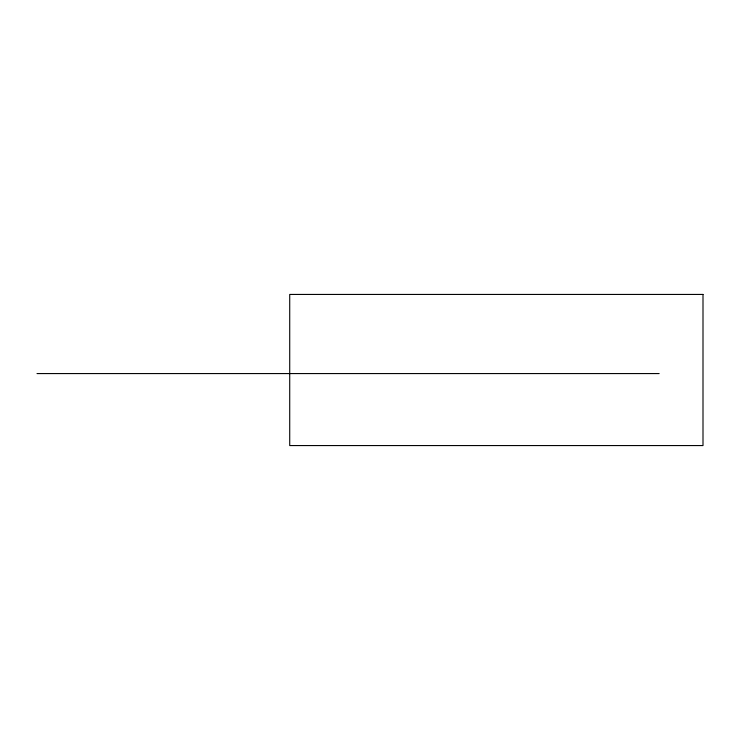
<?xml version="1.0" encoding="UTF-8"?>
<svg xmlns="http://www.w3.org/2000/svg" width="740" height="740" viewBox="0 0 740 740"><rect width="100%" height="100%" fill="white"/><g stroke="black" fill="none" stroke-linecap="round" stroke-linejoin="round"><path stroke-width="1.11" d="M37 373.571L659.155 373.571M703 294.437L289.719 294.437L289.719 445.563L703 445.563L703 294.437"/></g></svg>
